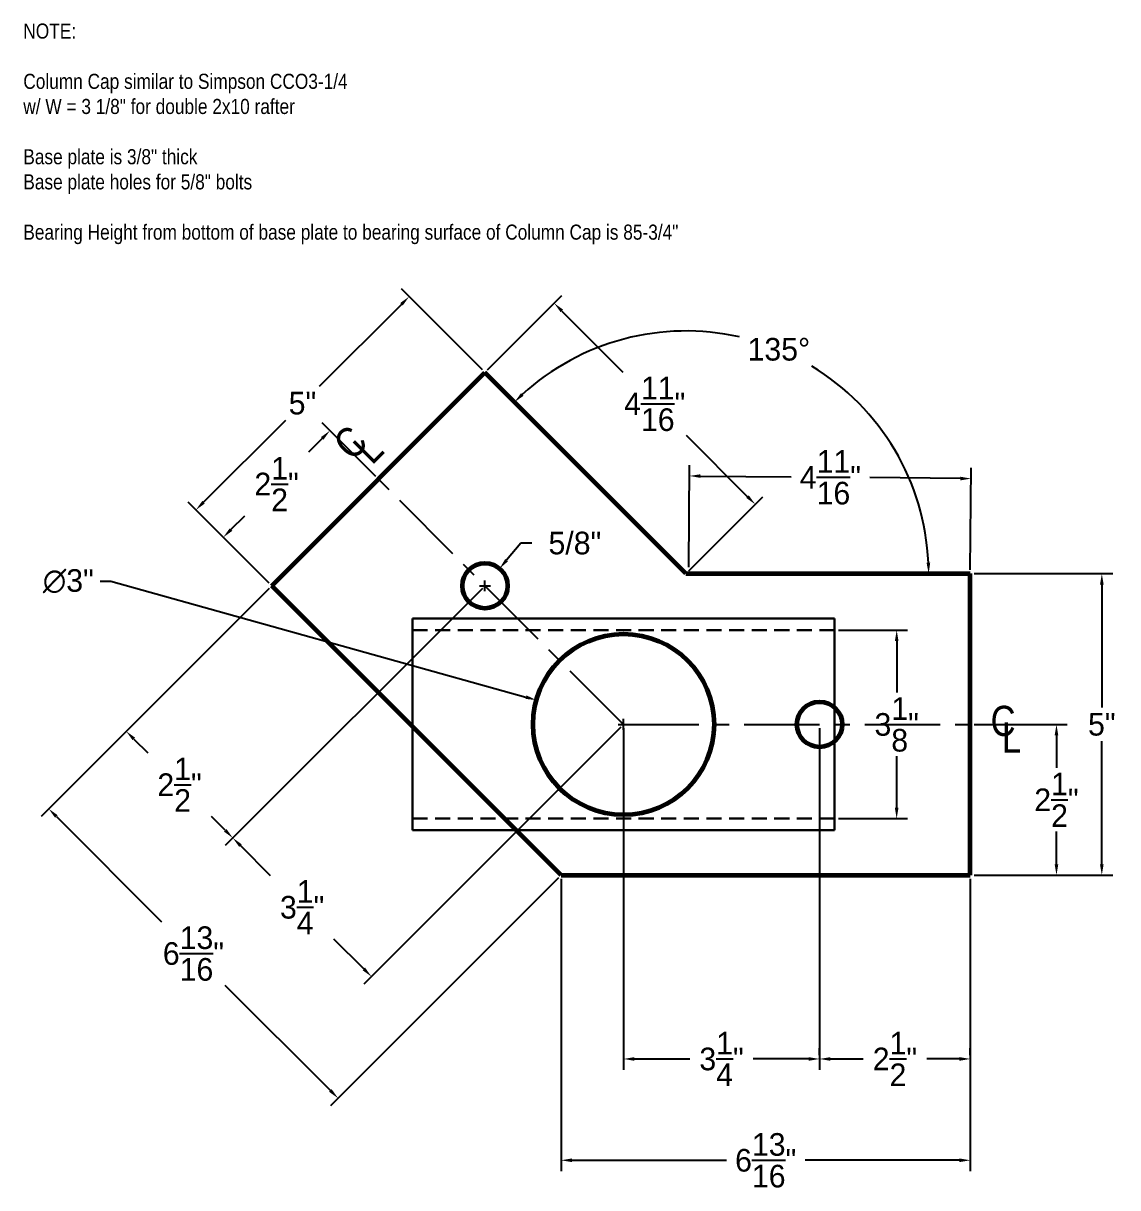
# Model space of a CAD drawing. Header units: inches. Extents: x 22832 to 50984, y 11340 to 27275.
# Drawn here: x 23273.77 to 23291.91, y 13954.39 to 13973.7 of the extents above; entities that cross this region are included whole.
import ezdxf

# ---------------------------------------------------------------- set-up
doc = ezdxf.new("R2010")
doc.units = ezdxf.units.IN
doc.header["$MEASUREMENT"] = 0
doc.linetypes.add('CENTER', pattern=[2, 1.25, -0.25, 0.25, -0.25])
doc.linetypes.add('HIDDEN', pattern=[0.375, 0.25, -0.125])
for name, color, linetype in [('CENTERLINE', 1, 'CENTER'), ('DIMENSIONS', 3, 'Continuous'), ('DIMENSIONS @ 1', 3, 'Continuous'), ('TEXT', 250, 'Continuous')]:
    doc.layers.add(name, color=color, linetype=linetype)
doc.layers.add('STEEL', color=5, linetype='Continuous', lineweight=9)
doc.styles.add('ARCHENTLTD', font='technical.ttf', dxfattribs={"height": 6})
doc.dimstyles.new('Annotative', dxfattribs={"dimscale": 0, "dimtxt": 0.18, "dimasz": 0.18, "dimexe": 0.18, "dimexo": 0.0625, "dimgap": 0.09, "dimtad": 0, "dimtih": 1, "dimtoh": 1, "dimdec": 4, "dimzin": 0, "dimdsep": 46, "dimtxsty": 'Standard', "dimcen": 0.09, "dimadec": 0, "dimazin": 0, "dimtfac": 1, "dimtdec": 4, "dimtofl": 0, "dimtmove": 0, "dimatfit": 3, "dimfxl": 1, "dimtolj": 1, "dimtzin": 0, "dimarcsym": 0})

# ---------------------------------------------------------------- blocks, each defined once
blk = doc.blocks.new('*D57')
at = {"layer": 'DIMENSIONS', "color": 0, "lineweight": -2}
for p, q in [((23281.378, 13964.328), (23277.114, 13960.064)), ((23283.676, 13962.03), (23279.412, 13957.766)), ((23277.368, 13960.064), (23277.862, 13959.57)), ((23279.412, 13958.021), (23278.917, 13958.515))]:
    blk.add_line(p, q, dxfattribs=at)
at = {"layer": 'DIMENSIONS', "color": 0}
for points in [[(23277.389, 13960.085), (23277.347, 13960.043), (23277.241, 13960.191)], [(23279.433, 13958.042), (23279.391, 13957.999), (23279.539, 13957.893)]]:
    blk.add_solid(points, dxfattribs=at)
at = {"layer": 'DIMENSIONS', "color": 0, "insert": (23278.39, 13959.042), "char_height": 0.375, "attachment_point": 5}
blk.add_mtext('\\A1;3{\\H1.000000x;\\S1/4;}"', dxfattribs=at)
blk = doc.blocks.new('*D58')
at = {"layer": 'DIMENSIONS', "color": 0, "lineweight": -2}
for p, q in [((23283.72, 13962.012), (23283.72, 13956.347)), ((23286.97, 13962.012), (23286.97, 13956.347)), ((23283.9, 13956.527), (23284.817, 13956.527)), ((23286.79, 13956.527), (23285.872, 13956.527))]:
    blk.add_line(p, q, dxfattribs=at)
at = {"layer": 'DIMENSIONS', "color": 0}
for points in [[(23283.9, 13956.557), (23283.9, 13956.497), (23283.72, 13956.527)], [(23286.79, 13956.557), (23286.79, 13956.497), (23286.97, 13956.527)]]:
    blk.add_solid(points, dxfattribs=at)
at = {"layer": 'DIMENSIONS', "color": 0, "insert": (23285.345, 13956.527), "char_height": 0.375, "attachment_point": 5}
blk.add_mtext('\\A1;3{\\H1.000000x;\\S1/4;}"', dxfattribs=at)
blk = doc.blocks.new('*D59')
at = {"layer": 'DIMENSIONS', "color": 0, "lineweight": -2}
for p, q in [((23289.532, 13964.574), (23291.831, 13964.574)), ((23291.651, 13964.394), (23291.651, 13962.352)), ((23291.651, 13959.754), (23291.651, 13961.797)), ((23289.532, 13959.574), (23291.831, 13959.574))]:
    blk.add_line(p, q, dxfattribs=at)
at = {"layer": 'DIMENSIONS', "color": 0}
for points in [[(23291.621, 13964.394), (23291.681, 13964.394), (23291.651, 13964.574)], [(23291.621, 13959.754), (23291.681, 13959.754), (23291.651, 13959.574)]]:
    blk.add_solid(points, dxfattribs=at)
at = {"layer": 'DIMENSIONS', "color": 0, "insert": (23291.651, 13962.074), "char_height": 0.375, "attachment_point": 5}
blk.add_mtext('\\A1;5"', dxfattribs=at)
blk = doc.blocks.new('*D60')
at = {"layer": 'DIMENSIONS', "color": 0, "lineweight": -2}
for p, q in [((23281.378, 13967.952), (23280.036, 13969.294)), ((23280.036, 13969.039), (23278.673, 13967.676)), ((23276.755, 13965.758), (23278.118, 13967.121)), ((23277.842, 13964.417), (23276.5, 13965.758))]:
    blk.add_line(p, q, dxfattribs=at)
at = {"layer": 'DIMENSIONS', "color": 0}
for points in [[(23280.015, 13969.06), (23280.057, 13969.018), (23280.163, 13969.167)], [(23276.734, 13965.78), (23276.776, 13965.737), (23276.628, 13965.631)]]:
    blk.add_solid(points, dxfattribs=at)
at = {"layer": 'DIMENSIONS', "color": 0, "insert": (23278.395, 13967.399), "char_height": 0.375, "attachment_point": 5}
blk.add_mtext('\\A1;5"', dxfattribs=at)
blk = doc.blocks.new('*D61')
at = {"layer": 'DIMENSIONS', "color": 0, "lineweight": -2}
for p, q in [((23281.466, 13967.952), (23282.698, 13969.184)), ((23282.698, 13968.929), (23283.71, 13967.917)), ((23285.777, 13965.85), (23284.765, 13966.862)), ((23284.8, 13964.618), (23286.031, 13965.85))]:
    blk.add_line(p, q, dxfattribs=at)
at = {"layer": 'DIMENSIONS', "color": 0}
for points in [[(23282.719, 13968.951), (23282.677, 13968.908), (23282.571, 13969.057)], [(23285.798, 13965.871), (23285.756, 13965.829), (23285.904, 13965.723)]]:
    blk.add_solid(points, dxfattribs=at)
at = {"layer": 'DIMENSIONS', "color": 0, "insert": (23284.237, 13967.39), "char_height": 0.375, "attachment_point": 5}
blk.add_mtext('\\A1;4{\\H1.000000x;\\S11/16;}"', dxfattribs=at)
blk = doc.blocks.new('*D62')
at = {"layer": 'DIMENSIONS', "color": 0, "lineweight": -2}
for p, q in [((23277.842, 13964.328), (23274.06, 13960.547)), ((23274.315, 13960.547), (23276.059, 13958.802)), ((23282.64, 13959.53), (23278.859, 13955.748)), ((23278.859, 13956.003), (23277.114, 13957.747))]:
    blk.add_line(p, q, dxfattribs=at)
at = {"layer": 'DIMENSIONS', "color": 0}
for points in [[(23274.336, 13960.568), (23274.294, 13960.525), (23274.188, 13960.674)], [(23278.88, 13956.024), (23278.837, 13955.982), (23278.986, 13955.876)]]:
    blk.add_solid(points, dxfattribs=at)
at = {"layer": 'DIMENSIONS', "color": 0, "insert": (23276.587, 13958.275), "char_height": 0.375, "attachment_point": 5}
blk.add_mtext('\\A1;6{\\H1.000000x;\\S13/16;}"', dxfattribs=at)
blk = doc.blocks.new('*D63')
at = {"layer": 'DIMENSIONS', "color": 0, "lineweight": -2}
for p, q in [((23284.8, 13964.681), (23284.816, 13966.374)), ((23289.47, 13964.637), (23289.486, 13966.33)), ((23284.995, 13966.192), (23286.497, 13966.178)), ((23289.305, 13966.151), (23287.802, 13966.166))]:
    blk.add_line(p, q, dxfattribs=at)
at = {"layer": 'DIMENSIONS', "color": 0}
for points in [[(23284.995, 13966.222), (23284.994, 13966.162), (23284.815, 13966.194)], [(23289.305, 13966.181), (23289.305, 13966.121), (23289.485, 13966.15)]]:
    blk.add_solid(points, dxfattribs=at)
at = {"layer": 'DIMENSIONS', "color": 0, "insert": (23287.15, 13966.172), "char_height": 0.375, "attachment_point": 5}
blk.add_mtext('\\A1;4{\\H1.000000x;\\S11/16;}"', dxfattribs=at)
blk = doc.blocks.new('*D64')
at = {"layer": 'DIMENSIONS', "color": 0, "lineweight": -2}
for p, q in [((23282.684, 13959.512), (23282.684, 13954.667)), ((23289.47, 13959.512), (23289.47, 13954.667)), ((23282.864, 13954.847), (23285.425, 13954.847)), ((23289.29, 13954.847), (23286.73, 13954.847))]:
    blk.add_line(p, q, dxfattribs=at)
at = {"layer": 'DIMENSIONS', "color": 0}
for points in [[(23282.864, 13954.877), (23282.864, 13954.817), (23282.684, 13954.847)], [(23289.29, 13954.877), (23289.29, 13954.817), (23289.47, 13954.847)]]:
    blk.add_solid(points, dxfattribs=at)
at = {"layer": 'DIMENSIONS', "color": 0, "insert": (23286.077, 13954.847), "char_height": 0.375, "attachment_point": 5}
blk.add_mtext('\\A1;6{\\H1.000000x;\\S13/16;}"', dxfattribs=at)
blk = doc.blocks.new('*D65')
at = {"layer": 'DIMENSIONS', "color": 0, "lineweight": -2}
for p, q in [((23286.97, 13956.589), (23286.97, 13956.707)), ((23289.47, 13956.589), (23289.47, 13956.707)), ((23287.15, 13956.527), (23287.692, 13956.527)), ((23289.29, 13956.527), (23288.747, 13956.527))]:
    blk.add_line(p, q, dxfattribs=at)
at = {"layer": 'DIMENSIONS', "color": 0}
for points in [[(23287.15, 13956.557), (23287.15, 13956.497), (23286.97, 13956.527)], [(23289.29, 13956.557), (23289.29, 13956.497), (23289.47, 13956.527)]]:
    blk.add_solid(points, dxfattribs=at)
at = {"layer": 'DIMENSIONS', "color": 0, "insert": (23288.22, 13956.527), "char_height": 0.375, "attachment_point": 5}
blk.add_mtext('\\A1;2{\\H1.000000x;\\S1/2;}"', dxfattribs=at)
blk = doc.blocks.new('*D66')
at = {"layer": 'DIMENSIONS', "color": 0, "lineweight": -2}
for p, q in [((23275.429, 13961.915), (23275.346, 13961.832)), ((23275.6, 13961.832), (23275.83, 13961.603)), ((23277.114, 13960.319), (23276.885, 13960.548)), ((23277.197, 13960.147), (23277.114, 13960.064))]:
    blk.add_line(p, q, dxfattribs=at)
at = {"layer": 'DIMENSIONS', "color": 0}
for points in [[(23275.622, 13961.853), (23275.579, 13961.811), (23275.473, 13961.959)], [(23277.135, 13960.34), (23277.092, 13960.298), (23277.241, 13960.191)]]:
    blk.add_solid(points, dxfattribs=at)
at = {"layer": 'DIMENSIONS', "color": 0, "insert": (23276.357, 13961.075), "char_height": 0.375, "attachment_point": 5}
blk.add_mtext('\\A1;2{\\H1.000000x;\\S1/2;}"', dxfattribs=at)
blk = doc.blocks.new('*D67')
at = {"layer": 'DIMENSIONS', "color": 0, "lineweight": -2}
for start, end in [(77.2604, 132.4367), (2.5633, 58.7502)]:
    blk.add_arc((23284.755, 13964.574), 4.024, start, end, dxfattribs=at)
at = {"layer": 'DIMENSIONS', "color": 0}
for points in [[(23282.061, 13967.522), (23282.02, 13967.566), (23281.91, 13967.419)], [(23288.805, 13964.755), (23288.745, 13964.754), (23288.779, 13964.574)]]:
    blk.add_solid(points, dxfattribs=at)
at = {"layer": 'DIMENSIONS', "color": 0, "insert": (23286.295, 13968.292), "char_height": 0.375, "attachment_point": 5}
blk.add_mtext('\\A1;135°', dxfattribs=at)
blk = doc.blocks.new('*D68')
at = {"layer": 'DIMENSIONS', "color": 0, "lineweight": -2}
for p, q in [((23287.282, 13963.637), (23288.429, 13963.637)), ((23288.249, 13963.457), (23288.249, 13962.602)), ((23288.249, 13960.692), (23288.249, 13961.547)), ((23287.282, 13960.512), (23288.429, 13960.512))]:
    blk.add_line(p, q, dxfattribs=at)
at = {"layer": 'DIMENSIONS', "color": 0}
for points in [[(23288.219, 13963.457), (23288.279, 13963.457), (23288.249, 13963.637)], [(23288.219, 13960.692), (23288.279, 13960.692), (23288.249, 13960.512)]]:
    blk.add_solid(points, dxfattribs=at)
at = {"layer": 'DIMENSIONS', "color": 0, "insert": (23288.249, 13962.074), "char_height": 0.375, "attachment_point": 5}
blk.add_mtext('\\A1;3{\\H1.000000x;\\S1/8;}"', dxfattribs=at)
blk = doc.blocks.new('*D69')
at = {"layer": 'DIMENSIONS', "color": 0, "lineweight": -2}
for p, q in [((23289.532, 13962.074), (23291.079, 13962.074)), ((23290.899, 13961.894), (23290.899, 13961.352)), ((23290.899, 13959.754), (23290.899, 13960.297)), ((23289.532, 13959.574), (23291.079, 13959.574))]:
    blk.add_line(p, q, dxfattribs=at)
at = {"layer": 'DIMENSIONS', "color": 0}
for points in [[(23290.869, 13961.894), (23290.929, 13961.894), (23290.899, 13962.074)], [(23290.869, 13959.754), (23290.929, 13959.754), (23290.899, 13959.574)]]:
    blk.add_solid(points, dxfattribs=at)
at = {"layer": 'DIMENSIONS', "color": 0, "insert": (23290.899, 13960.824), "char_height": 0.375, "attachment_point": 5}
blk.add_mtext('\\A1;2{\\H1.000000x;\\S1/2;}"', dxfattribs=at)
blk = doc.blocks.new('*D70')
at = {"layer": 'DIMENSIONS', "color": 0, "lineweight": -2}
for p, q in [((23279.61, 13966.184), (23278.723, 13967.072)), ((23278.723, 13966.817), (23278.493, 13966.588)), ((23277.209, 13965.304), (23277.438, 13965.533)), ((23277.842, 13964.417), (23276.955, 13965.304))]:
    blk.add_line(p, q, dxfattribs=at)
at = {"layer": 'DIMENSIONS', "color": 0}
for points in [[(23278.701, 13966.838), (23278.744, 13966.796), (23278.85, 13966.944)], [(23277.188, 13965.325), (23277.231, 13965.283), (23277.082, 13965.177)]]:
    blk.add_solid(points, dxfattribs=at)
at = {"layer": 'DIMENSIONS', "color": 0, "insert": (23277.966, 13966.06), "char_height": 0.375, "attachment_point": 5}
blk.add_mtext('\\A1;2{\\H1.000000x;\\S1/2;}"', dxfattribs=at)
blk = doc.blocks.new('*D142')
at = {"layer": 'DIMENSIONS', "color": 0, "lineweight": -2}
for p, q in [((23282.018, 13965.079), (23281.78, 13964.796)), ((23282.198, 13965.079), (23282.018, 13965.079)), ((23281.422, 13964.282), (23281.422, 13964.462)), ((23281.332, 13964.372), (23281.512, 13964.372))]:
    blk.add_line(p, q, dxfattribs=at)
at = {"layer": 'DIMENSIONS', "color": 0, "lineweight": 9}
blk.add_solid([(23281.757, 13964.816), (23281.803, 13964.777), (23281.664, 13964.659)], dxfattribs=at)
at = {"layer": 'DIMENSIONS', "color": 0, "insert": (23282.913, 13965.079), "char_height": 0.375, "attachment_point": 5}
blk.add_mtext('\\A1;5/8"', dxfattribs=at)
blk = doc.blocks.new('*D72')
at = {"layer": 'DIMENSIONS', "color": 0, "lineweight": -2}
for p, q in [((23275.039, 13964.448), (23275.219, 13964.448)), ((23275.219, 13964.448), (23282.102, 13962.526)), ((23283.72, 13961.984), (23283.72, 13962.164)), ((23283.63, 13962.074), (23283.81, 13962.074))]:
    blk.add_line(p, q, dxfattribs=at)
at = {"layer": 'DIMENSIONS', "color": 0}
blk.add_solid([(23282.11, 13962.555), (23282.094, 13962.497), (23282.275, 13962.478)], dxfattribs=at)
at = {"layer": 'DIMENSIONS', "color": 0, "insert": (23274.512, 13964.448), "char_height": 0.375, "attachment_point": 5}
blk.add_mtext('\\A1;∅3"', dxfattribs=at)

msp = doc.modelspace()

# ---------------------------------------------------------------- linework, layer by layer
at = {"layer": 'CENTERLINE'}
for q in [(23279.30046, 13966.49368), (23289.96988, 13962.07426)]:
    msp.add_line((23283.71988, 13962.07426), q, dxfattribs=at)
at = {"layer": 'STEEL', "lineweight": 60}
for p, q in [((23277.88625, 13964.37236), (23281.42178, 13967.90789)), ((23284.75541, 13964.57426), (23281.42178, 13967.90789)), ((23284.75541, 13964.57426), (23289.46988, 13964.57426)), ((23289.46988, 13959.57426), (23289.46988, 13964.57426)), ((23282.68434, 13959.57426), (23277.88625, 13964.37236)), ((23282.68434, 13959.57426), (23289.46988, 13959.57426))]:
    msp.add_line(p, q, dxfattribs=at)
at = {"layer": 'STEEL', "color": 7, "lineweight": 30}
for p, q in [((23287.21988, 13963.82912), (23280.21988, 13963.82912)), ((23280.21988, 13963.82912), (23280.21988, 13960.3194)), ((23287.21988, 13963.82912), (23287.21988, 13960.3194)), ((23287.21988, 13960.3194), (23280.21988, 13960.3194))]:
    msp.add_line(p, q, dxfattribs=at)
at = {"layer": 'STEEL', "color": 7, "linetype": 'HIDDEN', "lineweight": 30}
for p, q in [((23287.21988, 13963.63676), (23280.21988, 13963.63676)), ((23287.21988, 13960.51176), (23280.21988, 13960.51176))]:
    msp.add_line(p, q, dxfattribs=at)
at = {"layer": 'STEEL', "lineweight": 60}
for centre, radius in [((23281.42178, 13964.37236), 0.375), ((23283.71988, 13962.07426), 1.5), ((23286.96988, 13962.07426), 0.375)]:
    msp.add_circle(centre, radius, dxfattribs=at)

# ---------------------------------------------------------------- texts
at = {"layer": 'DIMENSIONS', "insert": (23273.76581, 13973.696), "char_height": 0.25, "width": 11.5074541, "attachment_point": 1, "style": 'ARCHENTLTD'}
msp.add_mtext('NOTE:\\P\\PColumn Cap similar to Simpson CCO3-1/4\\Pw/ W = 3 1/8" for double 2x10 rafter\\P\\PBase plate is 3/8" thick\\PBase plate holes for 5/8" bolts\\P\\PBearing Height from bottom of base plate to bearing surface of Column Cap is 85-3/4"', dxfattribs=at)
at = {"layer": 'TEXT', "color": 7, "char_height": 0.5, "width": 0.916773, "attachment_point": 1, "style": 'ARCHENTLTD'}
for s, insert, rotation in [('C', (23278.86656, 13966.7792), 45.000139), ('L', (23279.19494, 13966.71712), 45.000139), ('C', (23289.80732, 13962.38256), 0.000139), ('L', (23289.99562, 13962.10645), 0.000139)]:
    msp.add_mtext(s, dxfattribs=dict(at, insert=insert, rotation=rotation))

# ---------------------------------------------------------------- dimensions: what is measured, and where the dimension line sits
at = {"layer": 'DIMENSIONS @ 1'}
for p1, p2, distance, picture, middle in [((23277.88625, 13964.37236), (23281.42178, 13967.90789), 1.78002, '*D60', (23278.39535, 13967.39878)), ((23281.42178, 13967.90789), (23284.75541, 13964.57426), 1.62454, '*D61', (23284.23732, 13967.3898)), ((23277.88625, 13964.37236), (23279.65401, 13966.14012), 1.1373, '*D70', (23277.96594, 13966.06043)), ((23289.46988, 13964.57426), (23284.79961, 13964.61845), -1.57556, '*D63', (23287.14965, 13966.17184)), ((23289.46988, 13964.57426), (23289.46988, 13959.57426), 2.18156, '*D59', (23291.65144, 13962.07426)), ((23277.88625, 13964.37236), (23282.68434, 13959.57426), -5.23047, '*D62', (23276.58679, 13958.27481)), ((23283.71988, 13962.07426), (23281.42178, 13964.37236), 5.91265, '*D57', (23278.38996, 13959.04243)), ((23287.21988, 13963.63676), (23287.21988, 13960.51176), 1.02962, '*D68', (23288.2495, 13962.07426)), ((23277.24091, 13960.19148), (23275.47314, 13961.95925), 0, '*D66', (23276.35702, 13961.07536)), ((23283.71988, 13962.07426), (23286.96988, 13962.07426), -5.5473, '*D58', (23285.34488, 13956.52696)), ((23289.46988, 13959.57426), (23289.46988, 13962.07426), -1.42871, '*D69', (23290.89859, 13960.82426)), ((23282.68434, 13959.57426), (23289.46988, 13959.57426), -4.72686, '*D64', (23286.07711, 13954.84739)), ((23286.96988, 13956.52696), (23289.46988, 13956.52696), 0, '*D65', (23288.21988, 13956.52696))]:
    dim = msp.add_aligned_dim(p1=p1, p2=p2, distance=distance, dimstyle='Annotative', override={"dimscale": 1, "dimtxt": 0.375, "dimlunit": 4, "dimtix": 0, "dimtofl": 0, "dimtmove": 0, "dimatfit": 3}, dxfattribs=at)
    dim.commit()
    dim.dimension.update_dxf_attribs({"geometry": picture, "text_midpoint": middle})
dim = msp.add_angular_dim_2l(base=(23287.60062, 13967.41947), line1=((23284.75541, 13964.57426), (23281.42178, 13967.90789)), line2=((23284.75541, 13964.57426), (23289.46988, 13964.57426)), dimstyle='Annotative', override={"dimscale": 1, "dimtxt": 0.375, "dimlunit": 4, "dimtix": 0, "dimtofl": 0, "dimtmove": 0, "dimatfit": 3}, dxfattribs=at)
dim.commit()
dim.dimension.update_dxf_attribs({"geometry": '*D67', "text_midpoint": (23286.29523, 13968.2917)})
dim = msp.add_diameter_dim_2p(p1=(23281.17984, 13964.08585), p2=(23281.66373, 13964.65887), text='5/8"', dimstyle='Annotative', override={"dimscale": 1, "dimtxt": 0.375, "dimlunit": 4, "dimtix": 0, "dimtofl": 0, "dimtmove": 0, "dimatfit": 3}, dxfattribs=at)
dim.commit()
dim.dimension.update_dxf_attribs({"geometry": '*D142', "text_midpoint": (23282.91345, 13965.07892), "dimtype": 163})
dim = msp.add_diameter_dim_2p(p1=(23285.16461, 13961.67082), p2=(23282.27515, 13962.4777), dimstyle='Annotative', override={"dimscale": 1, "dimtxt": 0.375, "dimlunit": 4, "dimtix": 0, "dimtofl": 0, "dimtmove": 0, "dimatfit": 3}, dxfattribs=at)
dim.commit()
dim.dimension.update_dxf_attribs({"geometry": '*D72', "text_midpoint": (23274.51189, 13964.448), "dimtype": 131})

doc.saveas('drawing.dxf')
